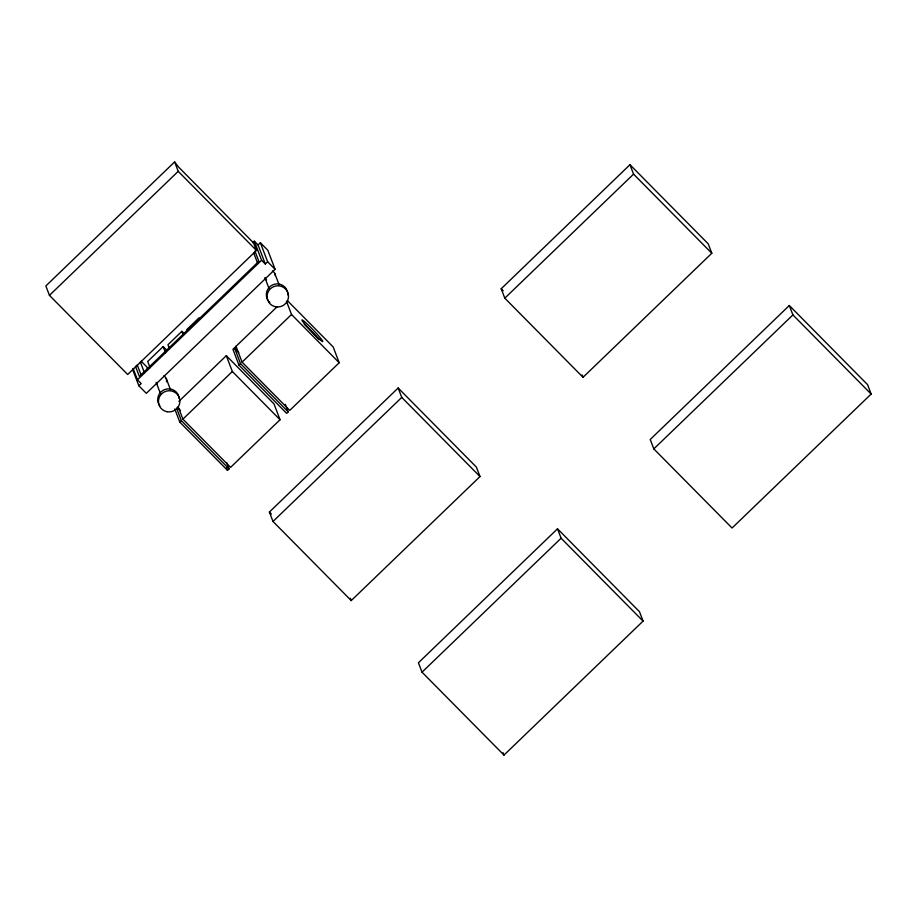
<?xml version="1.0" encoding="UTF-8"?>
<svg xmlns="http://www.w3.org/2000/svg" width="917" height="917" viewBox="0 0 917 917"><rect width="100%" height="100%" fill="white"/><g stroke="black" fill="none" stroke-linecap="round" stroke-linejoin="round"><path stroke-width="1.38" d="M174.62 161.908L45.85 285.955L49.449 295.366L127.692 374.503L256.451 250.456L253.573 242.925L178.322 166.802L174.62 161.908L178.219 171.33L256.451 250.456M49.449 295.366L178.219 171.33M252.783 242.696L254.33 241.205L258.055 244.977L265.311 263.993L267.626 261.769L260.371 242.741L258.055 244.977M166.883 350.34L163.157 346.569L147.706 361.458L150.101 367.74M184.397 333.88L181.875 331.335L167.971 344.735L169.427 348.552M186.77 329.65L199.012 317.855M260.371 242.741L267.821 250.284L275.089 269.3L146.319 393.347L138.868 385.805L141.184 383.57L137.458 379.798L261.586 260.233L254.33 241.205M178.918 401.337L226.304 355.681L274 403.916L280.04 419.734L230.58 467.372L182.896 419.138L178.104 406.586M277.232 306.633L232.929 349.308L238.97 365.126L286.654 413.361L288.202 411.871L285.325 404.34M288.202 411.871L240.518 363.636L234.763 348.575L236.311 347.084M226.637 462.581L229.044 468.862L227.496 470.352L179.801 422.118L181.348 420.628L176.557 408.076M182.896 419.138L232.345 371.5L226.304 355.681M238.97 365.126L240.518 363.636M287.457 300.696L333.158 346.924L339.198 362.742L289.749 410.38L242.065 362.146L291.514 314.508L286.482 301.326M269.392 512.041L398.161 388.006L476.404 467.131L480.004 476.553L351.234 600.589L272.991 521.464L269.392 512.041L271.398 514.07M501.198 288.752L629.968 164.705L708.211 243.842L711.81 253.252L583.04 377.3L504.797 298.163L501.198 288.752L503.204 290.781M272.991 521.464L401.761 397.416L398.161 388.006M504.797 298.163L633.567 174.127L629.968 164.705M557.513 528.8L418.427 662.773L422.026 672.184L503.995 755.092L643.069 621.107L639.481 611.696L557.513 528.8L561.101 538.21L643.069 621.107M789.308 305.499L650.233 439.472L653.821 448.894L732.064 528.02L871.15 394.046L867.551 384.636L789.308 305.499L792.907 314.909L871.15 394.046M422.026 672.184L561.101 538.21M653.821 448.894L792.907 314.909M633.567 174.127L711.81 253.252M267.626 261.769L275.089 269.3M401.761 397.416L480.004 476.553M261.586 260.233L265.311 263.993M291.514 314.508L339.198 362.742M234.763 348.575L238.741 352.587M232.345 371.5L280.04 419.734M141.195 361.229L146.777 366.88L147.786 369.517M177.589 407.572L180.569 410.587M181.348 420.628L229.044 468.862M582.135 374.938L583.04 377.3M503.089 752.731L503.995 755.092M274.836 273.587L279.272 285.198M254.937 251.109L258.835 261.334L139.338 376.44L135.441 366.215M264.91 277.736L269.22 289.038M253.654 252.817L257.677 263.374M350.328 598.239L351.234 600.589M236.024 346.328L242.065 362.146M181.875 331.335L183.343 335.152M226.488 467.716L227.496 470.352M163.157 346.569L165.553 352.85M166.229 378.526L170.539 389.828M174.769 408.936L179.801 422.118M156.177 382.366L160.613 393.978M140.335 361.974L144.359 372.52M137.218 364.874L141.115 375.099M133.103 368.393L137.458 379.798M132.564 369.322L138.868 385.805M304.226 324.217A15.062 1.123 46.1 0 1 316.537 336.745M317.076 337.364A15.062 1.123 46.1 0 1 318.967 339.577M268.073 300.398A10.763 10.568 -20.9 0 1 274.263 284.304A10.763 10.568 -20.9 0 1 287.789 294.896M269.827 302.404A10.763 10.568 -20.9 0 1 268.887 301.452M272.395 270.962A5.376 5.284 -20.9 0 1 275.238 275.536M266.503 279.834A5.376 5.284 -20.9 0 1 265.208 278.332M163.788 375.901A5.376 5.284 -20.9 0 1 166.481 381.793M157.174 384.085A5.376 5.284 -20.9 0 1 156.44 382.985M159.856 405.876A10.763 10.568 -20.9 0 1 164.682 389.565A10.763 10.568 -20.9 0 1 179.159 398.505M305.877 325.363A15.062 1.123 46.1 0 0 322.715 341.594A15.062 1.123 46.1 0 0 308.41 325.203A15.062 1.123 46.1 0 0 305.877 325.363M275.696 306.794A10.763 10.568 -20.9 0 0 287.949 292.855A10.763 10.568 -20.9 0 0 269.713 289.497A10.763 10.568 -20.9 0 0 275.696 306.794M167.077 411.733A10.763 10.568 -20.9 0 0 179.331 397.795A10.763 10.568 -20.9 0 0 161.105 394.436A10.763 10.568 -20.9 0 0 167.077 411.733"/></g></svg>
